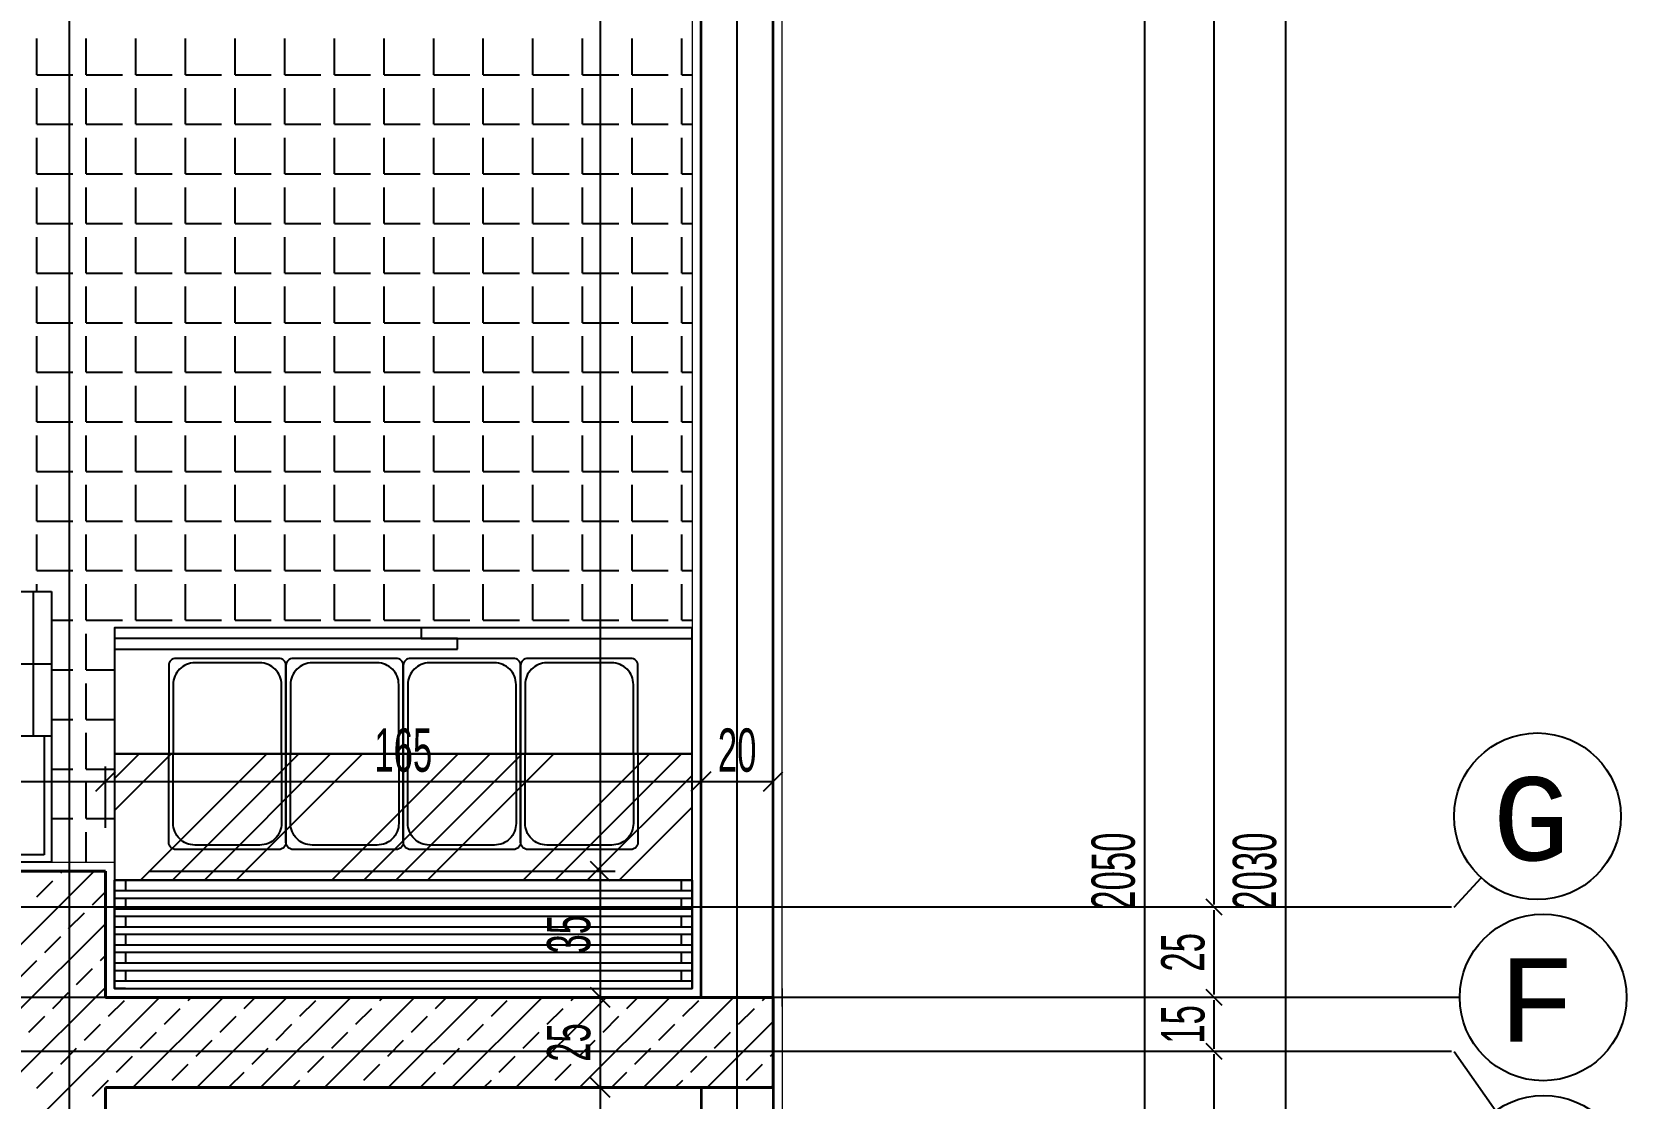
# Model space of a CAD drawing. Header units: inches. Extents: x -7543 to -822, y 102837 to 190349.
# Drawn here: x -835.2475 to -835.1591, y 102836.9701 to 102837.0292 of the extents above; entities that cross this region are included whole.
import ezdxf

# ---------------------------------------------------------------- set-up
doc = ezdxf.new("R2010")
doc.units = ezdxf.units.IN
doc.header["$MEASUREMENT"] = 0
for name, pattern in [('__ZG_T_P__9', [22, 1, -10, 1, -10]), ('DASHDOTX2', [2, 1, -0.5, 0, -0.5]), ('DASHED', [19.05, 12.7, -6.35])]:
    doc.linetypes.add(name, pattern=pattern)
doc.layers.get('0').update_dxf_attribs({"lineweight": 25})
doc.layers.get('Defpoints').update_dxf_attribs({"lineweight": 25})
for name, color, linetype, lineweight in [('AKS', 1, 'Continuous', 25), ('ICOL', 55, 'Continuous', 25), ('İZ DÜŞÜM', 253, 'Continuous', 20), ('KOLON', 2, 'Continuous', 40), ('SIVA', 150, 'Continuous', 15), ('TARAMA', 8, 'Continuous', 25)]:
    doc.layers.add(name, color=color, linetype=linetype, lineweight=lineweight)
doc.layers.add('DUVAR', color=7, linetype='Continuous', lineweight=35, true_color=0xfc4642)
doc.styles.add('ISIM', font='monos.ttf', dxfattribs={"width": 1.1, "height": 200})
doc.styles.add('OLCU', font='tromand.shx', dxfattribs={"width": 0.6, "height": 12})

# ---------------------------------------------------------------- blocks, each defined once
blk = doc.blocks.new('_Oblique')
at = {"color": 0, "linetype": 'ByBlock', "lineweight": -2}
blk.add_line((-0.5, -0.5), (0.5, 0.5), dxfattribs=at)
blk = doc.blocks.new('D')
at = {"layer": 'ICOL'}
for p, q in [((2.83, 2.83), (-2.83, -2.83)), ((0, 3), (0, -25))]:
    blk.add_line(p, q, dxfattribs=at)
blk = doc.blocks.new('E')
at = {"layer": 'ICOL'}
for p, q in [((0, -3), (0, 25)), ((-2.83, -2.83), (2.83, 2.83))]:
    blk.add_line(p, q, dxfattribs=at)
blk = doc.blocks.new('*X33')
at = {"color": 0}
for p, q in [((30.45, 101.16), (59.51, 130.22)), ((30.45, 110), (50.67, 130.22)), ((33.35, 95.22), (68.35, 130.22)), ((42.19, 95.22), (77.19, 130.22)), ((68.7, 95.22), (103.7, 130.22)), ((77.54, 95.22), (112.54, 130.22)), ((86.38, 95.22), (121.38, 130.22)), ((95.22, 95.22), (130.22, 130.22)), ((121.74, 95.22), (156.74, 130.22)), ((130.57, 95.22), (165.57, 130.22)), ((139.41, 95.22), (174.41, 130.22)), ((148.25, 95.22), (183.25, 130.22)), ((174.77, 95.22), (190.45, 110.9)), ((183.61, 95.22), (190.45, 102.06))]:
    blk.add_line(p, q, dxfattribs=at)

msp = doc.modelspace()

# ---------------------------------------------------------------- linework, layer by layer
for p, q in [((-835.260392, 102836.998184), (-835.246392, 102836.998184)), ((-835.247392, 102836.998184), (-835.247392, 102836.990184)), ((-835.246392, 102836.998184), (-835.246392, 102836.983184)), ((-835.260392, 102836.994184), (-835.246392, 102836.994184)), ((-835.260392, 102836.990184), (-835.246392, 102836.990184)), ((-835.246792, 102836.990184), (-835.246792, 102836.983584)), ((-835.246392, 102836.983184), (-835.260392, 102836.983184)), ((-835.246792, 102836.983584), (-835.259992, 102836.983584))]:
    msp.add_line(p, q)
for points in [[(-835.210892, 102836.996184), (-835.242892, 102836.996184), (-835.242892, 102836.982184), (-835.210892, 102836.982184)], [(-835.210892, 102836.989184), (-835.242892, 102836.989184), (-835.242892, 102836.982184), (-835.210892, 102836.982184)], [(-835.210892, 102836.982184), (-835.242892, 102836.982184), (-835.242892, 102836.976184), (-835.210892, 102836.976184)], [(-835.242892, 102836.982184), (-835.242892, 102836.982184), (-835.242892, 102836.976184), (-835.242892, 102836.976184)], [(-835.210892, 102836.981584), (-835.242892, 102836.981584), (-835.242892, 102836.981184), (-835.210892, 102836.981184)], [(-835.210892, 102836.982184), (-835.210892, 102836.982184), (-835.210892, 102836.976184), (-835.210892, 102836.976184)], [(-835.210892, 102836.980584), (-835.242892, 102836.980584), (-835.242892, 102836.980184), (-835.210892, 102836.980184)], [(-835.210892, 102836.979584), (-835.242892, 102836.979584), (-835.242892, 102836.979184), (-835.210892, 102836.979184)], [(-835.210892, 102836.978584), (-835.242892, 102836.978584), (-835.242892, 102836.978184), (-835.210892, 102836.978184)], [(-835.210892, 102836.977584), (-835.242892, 102836.977584), (-835.242892, 102836.977184), (-835.210892, 102836.977184)], [(-835.210892, 102836.976584), (-835.242892, 102836.976584), (-835.242892, 102836.976184), (-835.210892, 102836.976184)]]:
    msp.add_lwpolyline(points, close=True)
at = {"linetype": 'DASHED'}
for points in [[(-835.223892, 102836.995584), (-835.242892, 102836.995584), (-835.242892, 102836.994984), (-835.223892, 102836.994984)], [(-835.210892, 102836.996184), (-835.225892, 102836.996184), (-835.225892, 102836.995584), (-835.210892, 102836.995584)]]:
    msp.add_lwpolyline(points, close=True, dxfattribs=at)
for points in [[(-835.233792, 102836.994484), (-835.239492, 102836.994484, 0.414214), (-835.239892, 102836.994084), (-835.239892, 102836.989184, 0.414214)], [(-835.234842, 102836.994234), (-835.238442, 102836.994234, 0.414214), (-835.239642, 102836.993034), (-835.239642, 102836.989184, 0.414214)], [(-835.233642, 102836.989184), (-835.233642, 102836.993034, 0.414214), (-835.234842, 102836.994234)], [(-835.233392, 102836.989184), (-835.233392, 102836.994084, 0.414214), (-835.233792, 102836.994484)], [(-835.227292, 102836.994484), (-835.232992, 102836.994484, 0.414214), (-835.233392, 102836.994084), (-835.233392, 102836.989184, 0.414214)], [(-835.228342, 102836.994234), (-835.231942, 102836.994234, 0.414214), (-835.233142, 102836.993034), (-835.233142, 102836.989184, 0.414214)], [(-835.227142, 102836.989184), (-835.227142, 102836.993034, 0.414214), (-835.228342, 102836.994234)], [(-835.226892, 102836.989184), (-835.226892, 102836.994084, 0.414214), (-835.227292, 102836.994484)], [(-835.220792, 102836.994484), (-835.226492, 102836.994484, 0.414214), (-835.226892, 102836.994084), (-835.226892, 102836.989184, 0.414214)], [(-835.221842, 102836.994234), (-835.225442, 102836.994234, 0.414214), (-835.226642, 102836.993034), (-835.226642, 102836.989184, 0.414214)], [(-835.220642, 102836.989184), (-835.220642, 102836.993034, 0.414214), (-835.221842, 102836.994234)], [(-835.220392, 102836.989184), (-835.220392, 102836.994084, 0.414214), (-835.220792, 102836.994484)], [(-835.214292, 102836.994484), (-835.219992, 102836.994484, 0.414214), (-835.220392, 102836.994084), (-835.220392, 102836.989184, 0.414214)], [(-835.215342, 102836.994234), (-835.218942, 102836.994234, 0.414214), (-835.220142, 102836.993034), (-835.220142, 102836.989184, 0.414214)], [(-835.214142, 102836.989184), (-835.214142, 102836.993034, 0.414214), (-835.215342, 102836.994234)], [(-835.213892, 102836.989184), (-835.213892, 102836.994084, 0.414214), (-835.214292, 102836.994484)]]:
    msp.add_lwpolyline(points, format="xyb")
for points in [[(-835.242892, 102836.989184), (-835.210892, 102836.989184)], [(-835.242292, 102836.976184), (-835.242892, 102836.976184), (-835.242892, 102836.982184)], [(-835.242892, 102836.982184), (-835.242292, 102836.982184), (-835.242292, 102836.981584)], [(-835.210892, 102836.982184), (-835.211492, 102836.982184), (-835.211492, 102836.981584)], [(-835.211492, 102836.976184), (-835.210892, 102836.976184), (-835.210892, 102836.982184)], [(-835.242292, 102836.981184), (-835.242292, 102836.980584)], [(-835.211492, 102836.981184), (-835.211492, 102836.980584)], [(-835.242292, 102836.980184), (-835.242292, 102836.979584)], [(-835.211492, 102836.980184), (-835.211492, 102836.979584)], [(-835.242292, 102836.979184), (-835.242292, 102836.978584)], [(-835.211492, 102836.979184), (-835.211492, 102836.978584)], [(-835.242292, 102836.978184), (-835.242292, 102836.977584)], [(-835.211492, 102836.978184), (-835.211492, 102836.977584)], [(-835.242292, 102836.977184), (-835.242292, 102836.976584)], [(-835.211492, 102836.977184), (-835.211492, 102836.976584)]]:
    msp.add_lwpolyline(points)
at = {"linetype": 'Continuous', "ltscale": 0.7}
for points in [[(-835.233792, 102836.983884), (-835.239492, 102836.983884, -0.414214), (-835.239892, 102836.984284), (-835.239892, 102836.989184, -0.414214)], [(-835.234842, 102836.984134), (-835.238442, 102836.984134, -0.414214), (-835.239642, 102836.985334), (-835.239642, 102836.989184, -0.414214)], [(-835.233642, 102836.989184), (-835.233642, 102836.985334, -0.414214), (-835.234842, 102836.984134)], [(-835.233392, 102836.989184), (-835.233392, 102836.984284, -0.414214), (-835.233792, 102836.983884)], [(-835.227292, 102836.983884), (-835.232992, 102836.983884, -0.414214), (-835.233392, 102836.984284), (-835.233392, 102836.989184, -0.414214)], [(-835.228342, 102836.984134), (-835.231942, 102836.984134, -0.414214), (-835.233142, 102836.985334), (-835.233142, 102836.989184, -0.414214)], [(-835.227142, 102836.989184), (-835.227142, 102836.985334, -0.414214), (-835.228342, 102836.984134)], [(-835.226892, 102836.989184), (-835.226892, 102836.984284, -0.414214), (-835.227292, 102836.983884)], [(-835.220792, 102836.983884), (-835.226492, 102836.983884, -0.414214), (-835.226892, 102836.984284), (-835.226892, 102836.989184, -0.414214)], [(-835.221842, 102836.984134), (-835.225442, 102836.984134, -0.414214), (-835.226642, 102836.985334), (-835.226642, 102836.989184, -0.414214)], [(-835.220642, 102836.989184), (-835.220642, 102836.985334, -0.414214), (-835.221842, 102836.984134)], [(-835.220392, 102836.989184), (-835.220392, 102836.984284, -0.414214), (-835.220792, 102836.983884)], [(-835.214292, 102836.983884), (-835.219992, 102836.983884, -0.414214), (-835.220392, 102836.984284), (-835.220392, 102836.989184, -0.414214)], [(-835.215342, 102836.984134), (-835.218942, 102836.984134, -0.414214), (-835.220142, 102836.985334), (-835.220142, 102836.989184, -0.414214)], [(-835.214142, 102836.989184), (-835.214142, 102836.985334, -0.414214), (-835.215342, 102836.984134)], [(-835.213892, 102836.989184), (-835.213892, 102836.984284, -0.414214), (-835.214292, 102836.983884)]]:
    msp.add_lwpolyline(points, format="xyb", dxfattribs=at)
at = {"layer": 'AKS', "linetype": 'DASHDOTX2', "ltscale": 10}
for p, q in [((-835.245392, 102836.740537), (-835.245392, 102837.226847)), ((-835.208392, 102836.740537), (-835.208392, 102837.226847)), ((-835.168803, 102836.980684), (-835.496209, 102836.980684)), ((-835.168353, 102836.975684), (-835.593892, 102836.975684)), ((-835.168803, 102836.972684), (-835.593892, 102836.972684))]:
    msp.add_line(p, q, dxfattribs=at)
at = {"layer": 'AKS'}
for p, q in [((-835.168668, 102836.980684), (-835.16717, 102836.98232)), ((-835.168668, 102836.972684), (-835.166358, 102836.969402))]:
    msp.add_line(p, q, dxfattribs=at)
at = {"layer": 'AKS', "color": 0}
for centre in [(-835.164048, 102836.985726), (-835.163733, 102836.975684), (-835.163698, 102836.965625)]:
    msp.add_circle(centre, 0.00462, dxfattribs=at)
at = {"layer": 'Defpoints', "color": 6}
msp.add_line((-835.206392, 102837.127684), (-835.206392, 102836.777684), dxfattribs=at)
at = {"layer": 'Defpoints', "color": 3}
for p, q in [((-835.210392, 102836.975684), (-835.210392, 102837.093684)), ((-835.248392, 102836.982684), (-835.243392, 102836.982684)), ((-835.243392, 102836.982684), (-835.243392, 102836.975684)), ((-835.243392, 102836.975684), (-835.210392, 102836.975684))]:
    msp.add_line(p, q, dxfattribs=at)
at = {"layer": 'DUVAR'}
for p, q in [((-835.210392, 102836.975684), (-835.210392, 102837.093685)), ((-835.206392, 102836.973684), (-835.206392, 102837.093685)), ((-835.210392, 102836.970684), (-835.210392, 102836.934684)), ((-835.206392, 102836.970684), (-835.206392, 102836.934684))]:
    msp.add_line(p, q, dxfattribs=at)
at = {"layer": 'ICOL'}
for p, q in [((-835.18581, 102836.77784), (-835.18581, 102837.187531)), ((-835.17798, 102836.77984), (-835.17798, 102837.185529)), ((-835.181952, 102836.98084), (-835.181952, 102837.125528)), ((-835.215986, 102837.093684), (-835.215986, 102836.982684)), ((-835.292892, 102836.987652), (-835.243392, 102836.987652)), ((-835.243392, 102836.987652), (-835.210392, 102836.987652)), ((-835.210392, 102836.987652), (-835.206392, 102836.987652)), ((-835.215986, 102836.982684), (-835.215986, 102836.975684)), ((-835.181952, 102836.97584), (-835.181952, 102836.980528)), ((-835.215986, 102836.975684), (-835.215986, 102836.970684)), ((-835.181952, 102836.97284), (-835.181952, 102836.975528)), ((-835.181952, 102836.95284), (-835.181952, 102836.972528)), ((-835.215986, 102836.970684), (-835.215986, 102836.934684))]:
    msp.add_line(p, q, dxfattribs=at)
at = {"layer": 'ICOL', "color": 53}
for p, q in [((-835.243392, 102836.985084), (-835.243392, 102836.988492)), ((-835.243392, 102836.985084), (-835.243392, 102836.988492)), ((-835.210392, 102836.987649), (-835.210392, 102836.988492)), ((-835.210392, 102836.987649), (-835.210392, 102836.988492)), ((-835.206392, 102836.987768), (-835.206392, 102836.988492)), ((-835.240992, 102836.982684), (-835.215146, 102836.982684)), ((-835.240992, 102836.982684), (-835.215146, 102836.982684)), ((-835.216513, 102836.975684), (-835.216826, 102836.975684)), ((-835.216513, 102836.975684), (-835.216826, 102836.975684)), ((-835.215434, 102836.970684), (-835.216826, 102836.970684)), ((-835.215434, 102836.970684), (-835.216826, 102836.970684))]:
    msp.add_line(p, q, dxfattribs=at)
at = {"layer": 'İZ DÜŞÜM', "linetype": '__ZG_T_P__9'}
msp.add_line((-835.206392, 102837.127684), (-835.206392, 102836.777684), dxfattribs=at)
at = {"layer": 'KOLON'}
for p, q in [((-835.248392, 102836.982684), (-835.243392, 102836.982684)), ((-835.243392, 102836.982684), (-835.243392, 102836.975684)), ((-835.243392, 102836.975684), (-835.206392, 102836.975684)), ((-835.206392, 102836.975684), (-835.206392, 102836.970684)), ((-835.206392, 102836.970684), (-835.243392, 102836.970684)), ((-835.243392, 102836.970684), (-835.243392, 102836.965684))]:
    msp.add_line(p, q, dxfattribs=at)
at = {"layer": 'SIVA'}
for p, q in [((-835.205892, 102836.975184), (-835.205892, 102837.094184)), ((-835.210892, 102837.093184), (-835.210892, 102836.976184)), ((-835.248892, 102836.983184), (-835.242892, 102836.983184)), ((-835.242892, 102836.983184), (-835.242892, 102836.976184)), ((-835.242892, 102836.976184), (-835.210892, 102836.976184)), ((-835.205892, 102836.976184), (-835.205892, 102836.777084))]:
    msp.add_line(p, q, dxfattribs=at)
at = {"layer": 'TARAMA'}
for p, q in [((-835.247207, 102837.026847), (-835.247207, 102837.028847)), ((-835.244457, 102837.026847), (-835.244457, 102837.028847)), ((-835.241707, 102837.026847), (-835.241707, 102837.028847)), ((-835.238957, 102837.026847), (-835.238957, 102837.028847)), ((-835.236207, 102837.026847), (-835.236207, 102837.028847)), ((-835.233457, 102837.026847), (-835.233457, 102837.028847)), ((-835.230707, 102837.026847), (-835.230707, 102837.028847)), ((-835.227957, 102837.026847), (-835.227957, 102837.028847)), ((-835.225207, 102837.026847), (-835.225207, 102837.028847)), ((-835.222457, 102837.026847), (-835.222457, 102837.028847)), ((-835.219707, 102837.026847), (-835.219707, 102837.028847)), ((-835.216957, 102837.026847), (-835.216957, 102837.028847)), ((-835.214207, 102837.026847), (-835.214207, 102837.028847)), ((-835.211457, 102837.026847), (-835.211457, 102837.028847)), ((-835.247207, 102837.026847), (-835.245392, 102837.026847)), ((-835.245392, 102837.026847), (-835.245207, 102837.026847)), ((-835.244457, 102837.026847), (-835.242457, 102837.026847)), ((-835.241707, 102837.026847), (-835.239707, 102837.026847)), ((-835.238957, 102837.026847), (-835.236957, 102837.026847)), ((-835.236207, 102837.026847), (-835.234207, 102837.026847)), ((-835.233457, 102837.026847), (-835.231457, 102837.026847)), ((-835.230707, 102837.026847), (-835.228707, 102837.026847)), ((-835.227957, 102837.026847), (-835.225957, 102837.026847)), ((-835.225207, 102837.026847), (-835.223207, 102837.026847)), ((-835.222457, 102837.026847), (-835.220457, 102837.026847)), ((-835.219707, 102837.026847), (-835.217707, 102837.026847)), ((-835.216957, 102837.026847), (-835.214957, 102837.026847)), ((-835.214207, 102837.026847), (-835.212207, 102837.026847)), ((-835.211457, 102837.026847), (-835.210892, 102837.026847)), ((-835.247207, 102837.024097), (-835.247207, 102837.026097)), ((-835.244457, 102837.024097), (-835.244457, 102837.026097)), ((-835.241707, 102837.024097), (-835.241707, 102837.026097)), ((-835.238957, 102837.024097), (-835.238957, 102837.026097)), ((-835.236207, 102837.024097), (-835.236207, 102837.026097)), ((-835.233457, 102837.024097), (-835.233457, 102837.026097)), ((-835.230707, 102837.024097), (-835.230707, 102837.026097)), ((-835.227957, 102837.024097), (-835.227957, 102837.026097)), ((-835.225207, 102837.024097), (-835.225207, 102837.026097)), ((-835.222457, 102837.024097), (-835.222457, 102837.026097)), ((-835.219707, 102837.024097), (-835.219707, 102837.026097)), ((-835.216957, 102837.024097), (-835.216957, 102837.026097)), ((-835.214207, 102837.024097), (-835.214207, 102837.026097)), ((-835.211457, 102837.024097), (-835.211457, 102837.026097)), ((-835.247207, 102837.024097), (-835.245392, 102837.024097)), ((-835.245392, 102837.024097), (-835.245207, 102837.024097)), ((-835.244457, 102837.024097), (-835.242457, 102837.024097)), ((-835.241707, 102837.024097), (-835.239707, 102837.024097)), ((-835.238957, 102837.024097), (-835.236957, 102837.024097)), ((-835.236207, 102837.024097), (-835.234207, 102837.024097)), ((-835.233457, 102837.024097), (-835.231457, 102837.024097)), ((-835.230707, 102837.024097), (-835.228707, 102837.024097)), ((-835.227957, 102837.024097), (-835.225957, 102837.024097)), ((-835.225207, 102837.024097), (-835.223207, 102837.024097)), ((-835.222457, 102837.024097), (-835.220457, 102837.024097)), ((-835.219707, 102837.024097), (-835.217707, 102837.024097)), ((-835.216957, 102837.024097), (-835.214957, 102837.024097)), ((-835.214207, 102837.024097), (-835.212207, 102837.024097)), ((-835.211457, 102837.024097), (-835.210892, 102837.024097)), ((-835.247207, 102837.021347), (-835.247207, 102837.023347)), ((-835.244457, 102837.021347), (-835.244457, 102837.023347)), ((-835.241707, 102837.021347), (-835.241707, 102837.023347)), ((-835.238957, 102837.021347), (-835.238957, 102837.023347)), ((-835.236207, 102837.021347), (-835.236207, 102837.023347)), ((-835.233457, 102837.021347), (-835.233457, 102837.023347)), ((-835.230707, 102837.021347), (-835.230707, 102837.023347)), ((-835.227957, 102837.021347), (-835.227957, 102837.023347)), ((-835.225207, 102837.021347), (-835.225207, 102837.023347)), ((-835.222457, 102837.021347), (-835.222457, 102837.023347)), ((-835.219707, 102837.021347), (-835.219707, 102837.023347)), ((-835.216957, 102837.021347), (-835.216957, 102837.023347)), ((-835.214207, 102837.021347), (-835.214207, 102837.023347)), ((-835.211457, 102837.021347), (-835.211457, 102837.023347)), ((-835.247207, 102837.021347), (-835.245392, 102837.021347)), ((-835.245392, 102837.021347), (-835.245207, 102837.021347)), ((-835.244457, 102837.021347), (-835.242457, 102837.021347)), ((-835.241707, 102837.021347), (-835.239707, 102837.021347)), ((-835.238957, 102837.021347), (-835.236957, 102837.021347)), ((-835.236207, 102837.021347), (-835.234207, 102837.021347)), ((-835.233457, 102837.021347), (-835.231457, 102837.021347)), ((-835.230707, 102837.021347), (-835.228707, 102837.021347)), ((-835.227957, 102837.021347), (-835.225957, 102837.021347)), ((-835.225207, 102837.021347), (-835.223207, 102837.021347)), ((-835.222457, 102837.021347), (-835.220457, 102837.021347)), ((-835.219707, 102837.021347), (-835.217707, 102837.021347)), ((-835.216957, 102837.021347), (-835.214957, 102837.021347)), ((-835.214207, 102837.021347), (-835.212207, 102837.021347)), ((-835.211457, 102837.021347), (-835.210892, 102837.021347)), ((-835.247207, 102837.018597), (-835.247207, 102837.020597)), ((-835.244457, 102837.018597), (-835.244457, 102837.020597)), ((-835.241707, 102837.018597), (-835.241707, 102837.020597)), ((-835.238957, 102837.018597), (-835.238957, 102837.020597)), ((-835.236207, 102837.018597), (-835.236207, 102837.020597)), ((-835.233457, 102837.018597), (-835.233457, 102837.020597)), ((-835.230707, 102837.018597), (-835.230707, 102837.020597)), ((-835.227957, 102837.018597), (-835.227957, 102837.020597)), ((-835.225207, 102837.018597), (-835.225207, 102837.020597)), ((-835.222457, 102837.018597), (-835.222457, 102837.020597)), ((-835.219707, 102837.018597), (-835.219707, 102837.020597)), ((-835.216957, 102837.018597), (-835.216957, 102837.020597)), ((-835.214207, 102837.018597), (-835.214207, 102837.020597)), ((-835.211457, 102837.018597), (-835.211457, 102837.020597)), ((-835.247207, 102837.018597), (-835.245392, 102837.018597)), ((-835.245392, 102837.018597), (-835.245207, 102837.018597)), ((-835.244457, 102837.018597), (-835.242457, 102837.018597)), ((-835.241707, 102837.018597), (-835.239707, 102837.018597)), ((-835.238957, 102837.018597), (-835.236957, 102837.018597)), ((-835.236207, 102837.018597), (-835.234207, 102837.018597)), ((-835.233457, 102837.018597), (-835.231457, 102837.018597)), ((-835.230707, 102837.018597), (-835.228707, 102837.018597)), ((-835.227957, 102837.018597), (-835.225957, 102837.018597)), ((-835.225207, 102837.018597), (-835.223207, 102837.018597)), ((-835.222457, 102837.018597), (-835.220457, 102837.018597)), ((-835.219707, 102837.018597), (-835.217707, 102837.018597)), ((-835.216957, 102837.018597), (-835.214957, 102837.018597)), ((-835.214207, 102837.018597), (-835.212207, 102837.018597)), ((-835.211457, 102837.018597), (-835.210892, 102837.018597)), ((-835.247207, 102837.015847), (-835.247207, 102837.017847)), ((-835.244457, 102837.015847), (-835.244457, 102837.017847)), ((-835.241707, 102837.015847), (-835.241707, 102837.017847)), ((-835.238957, 102837.015847), (-835.238957, 102837.017847)), ((-835.236207, 102837.015847), (-835.236207, 102837.017847)), ((-835.233457, 102837.015847), (-835.233457, 102837.017847)), ((-835.230707, 102837.015847), (-835.230707, 102837.017847)), ((-835.227957, 102837.015847), (-835.227957, 102837.017847)), ((-835.225207, 102837.015847), (-835.225207, 102837.017847)), ((-835.222457, 102837.015847), (-835.222457, 102837.017847)), ((-835.219707, 102837.015847), (-835.219707, 102837.017847)), ((-835.216957, 102837.015847), (-835.216957, 102837.017847)), ((-835.214207, 102837.015847), (-835.214207, 102837.017847)), ((-835.211457, 102837.015847), (-835.211457, 102837.017847)), ((-835.247207, 102837.015847), (-835.245392, 102837.015847)), ((-835.245392, 102837.015847), (-835.245207, 102837.015847)), ((-835.244457, 102837.015847), (-835.242457, 102837.015847)), ((-835.241707, 102837.015847), (-835.239707, 102837.015847)), ((-835.238957, 102837.015847), (-835.236957, 102837.015847)), ((-835.236207, 102837.015847), (-835.234207, 102837.015847)), ((-835.233457, 102837.015847), (-835.231457, 102837.015847)), ((-835.230707, 102837.015847), (-835.228707, 102837.015847)), ((-835.227957, 102837.015847), (-835.225957, 102837.015847)), ((-835.225207, 102837.015847), (-835.223207, 102837.015847)), ((-835.222457, 102837.015847), (-835.220457, 102837.015847)), ((-835.219707, 102837.015847), (-835.217707, 102837.015847)), ((-835.216957, 102837.015847), (-835.214957, 102837.015847)), ((-835.214207, 102837.015847), (-835.212207, 102837.015847)), ((-835.211457, 102837.015847), (-835.210892, 102837.015847)), ((-835.247207, 102837.013097), (-835.247207, 102837.015097)), ((-835.244457, 102837.013097), (-835.244457, 102837.015097)), ((-835.241707, 102837.013097), (-835.241707, 102837.015097)), ((-835.238957, 102837.013097), (-835.238957, 102837.015097)), ((-835.236207, 102837.013097), (-835.236207, 102837.015097)), ((-835.233457, 102837.013097), (-835.233457, 102837.015097)), ((-835.230707, 102837.013097), (-835.230707, 102837.015097)), ((-835.227957, 102837.013097), (-835.227957, 102837.015097)), ((-835.225207, 102837.013097), (-835.225207, 102837.015097)), ((-835.222457, 102837.013097), (-835.222457, 102837.015097)), ((-835.219707, 102837.013097), (-835.219707, 102837.015097)), ((-835.216957, 102837.013097), (-835.216957, 102837.015097)), ((-835.214207, 102837.013097), (-835.214207, 102837.015097)), ((-835.211457, 102837.013097), (-835.211457, 102837.015097)), ((-835.247207, 102837.013097), (-835.245392, 102837.013097)), ((-835.247207, 102837.010347), (-835.247207, 102837.012347)), ((-835.245392, 102837.013097), (-835.245207, 102837.013097)), ((-835.244457, 102837.013097), (-835.242457, 102837.013097)), ((-835.244457, 102837.010347), (-835.244457, 102837.012347)), ((-835.241707, 102837.013097), (-835.239707, 102837.013097)), ((-835.241707, 102837.010347), (-835.241707, 102837.012347)), ((-835.238957, 102837.013097), (-835.236957, 102837.013097)), ((-835.238957, 102837.010347), (-835.238957, 102837.012347)), ((-835.236207, 102837.013097), (-835.234207, 102837.013097)), ((-835.236207, 102837.010347), (-835.236207, 102837.012347)), ((-835.233457, 102837.013097), (-835.231457, 102837.013097)), ((-835.233457, 102837.010347), (-835.233457, 102837.012347)), ((-835.230707, 102837.013097), (-835.228707, 102837.013097)), ((-835.230707, 102837.010347), (-835.230707, 102837.012347)), ((-835.227957, 102837.013097), (-835.225957, 102837.013097)), ((-835.227957, 102837.010347), (-835.227957, 102837.012347)), ((-835.225207, 102837.013097), (-835.223207, 102837.013097)), ((-835.225207, 102837.010347), (-835.225207, 102837.012347)), ((-835.222457, 102837.013097), (-835.220457, 102837.013097)), ((-835.222457, 102837.010347), (-835.222457, 102837.012347)), ((-835.219707, 102837.013097), (-835.217707, 102837.013097)), ((-835.219707, 102837.010347), (-835.219707, 102837.012347)), ((-835.216957, 102837.013097), (-835.214957, 102837.013097)), ((-835.216957, 102837.010347), (-835.216957, 102837.012347)), ((-835.214207, 102837.013097), (-835.212207, 102837.013097)), ((-835.214207, 102837.010347), (-835.214207, 102837.012347)), ((-835.211457, 102837.013097), (-835.210892, 102837.013097)), ((-835.211457, 102837.010347), (-835.211457, 102837.012347)), ((-835.247207, 102837.010347), (-835.245392, 102837.010347)), ((-835.245392, 102837.010347), (-835.245207, 102837.010347)), ((-835.244457, 102837.010347), (-835.242457, 102837.010347)), ((-835.241707, 102837.010347), (-835.239707, 102837.010347)), ((-835.238957, 102837.010347), (-835.236957, 102837.010347)), ((-835.236207, 102837.010347), (-835.234207, 102837.010347)), ((-835.233457, 102837.010347), (-835.231457, 102837.010347)), ((-835.230707, 102837.010347), (-835.228707, 102837.010347)), ((-835.227957, 102837.010347), (-835.225957, 102837.010347)), ((-835.225207, 102837.010347), (-835.223207, 102837.010347)), ((-835.222457, 102837.010347), (-835.220457, 102837.010347)), ((-835.219707, 102837.010347), (-835.217707, 102837.010347)), ((-835.216957, 102837.010347), (-835.214957, 102837.010347)), ((-835.214207, 102837.010347), (-835.212207, 102837.010347)), ((-835.211457, 102837.010347), (-835.210892, 102837.010347)), ((-835.247207, 102837.007597), (-835.247207, 102837.009597)), ((-835.244457, 102837.007597), (-835.244457, 102837.009597)), ((-835.241707, 102837.007597), (-835.241707, 102837.009597)), ((-835.238957, 102837.007597), (-835.238957, 102837.009597)), ((-835.236207, 102837.007597), (-835.236207, 102837.009597)), ((-835.233457, 102837.007597), (-835.233457, 102837.009597)), ((-835.230707, 102837.007597), (-835.230707, 102837.009597)), ((-835.227957, 102837.007597), (-835.227957, 102837.009597)), ((-835.225207, 102837.007597), (-835.225207, 102837.009597)), ((-835.222457, 102837.007597), (-835.222457, 102837.009597)), ((-835.219707, 102837.007597), (-835.219707, 102837.009597)), ((-835.216957, 102837.007597), (-835.216957, 102837.009597)), ((-835.214207, 102837.007597), (-835.214207, 102837.009597)), ((-835.211457, 102837.007597), (-835.211457, 102837.009597)), ((-835.247207, 102837.007597), (-835.245392, 102837.007597)), ((-835.245392, 102837.007597), (-835.245207, 102837.007597)), ((-835.244457, 102837.007597), (-835.242457, 102837.007597)), ((-835.241707, 102837.007597), (-835.239707, 102837.007597)), ((-835.238957, 102837.007597), (-835.236957, 102837.007597)), ((-835.236207, 102837.007597), (-835.234207, 102837.007597)), ((-835.233457, 102837.007597), (-835.231457, 102837.007597)), ((-835.230707, 102837.007597), (-835.228707, 102837.007597)), ((-835.227957, 102837.007597), (-835.225957, 102837.007597)), ((-835.225207, 102837.007597), (-835.223207, 102837.007597)), ((-835.222457, 102837.007597), (-835.220457, 102837.007597)), ((-835.219707, 102837.007597), (-835.217707, 102837.007597)), ((-835.216957, 102837.007597), (-835.214957, 102837.007597)), ((-835.214207, 102837.007597), (-835.212207, 102837.007597)), ((-835.211457, 102837.007597), (-835.210892, 102837.007597)), ((-835.247207, 102837.004847), (-835.247207, 102837.006847)), ((-835.244457, 102837.004847), (-835.244457, 102837.006847)), ((-835.241707, 102837.004847), (-835.241707, 102837.006847)), ((-835.238957, 102837.004847), (-835.238957, 102837.006847)), ((-835.236207, 102837.004847), (-835.236207, 102837.006847)), ((-835.233457, 102837.004847), (-835.233457, 102837.006847)), ((-835.230707, 102837.004847), (-835.230707, 102837.006847)), ((-835.227957, 102837.004847), (-835.227957, 102837.006847)), ((-835.225207, 102837.004847), (-835.225207, 102837.006847)), ((-835.222457, 102837.004847), (-835.222457, 102837.006847)), ((-835.219707, 102837.004847), (-835.219707, 102837.006847)), ((-835.216957, 102837.004847), (-835.216957, 102837.006847)), ((-835.214207, 102837.004847), (-835.214207, 102837.006847)), ((-835.211457, 102837.004847), (-835.211457, 102837.006847)), ((-835.247207, 102837.004847), (-835.245392, 102837.004847)), ((-835.245392, 102837.004847), (-835.245207, 102837.004847)), ((-835.244457, 102837.004847), (-835.242457, 102837.004847)), ((-835.241707, 102837.004847), (-835.239707, 102837.004847)), ((-835.238957, 102837.004847), (-835.236957, 102837.004847)), ((-835.236207, 102837.004847), (-835.234207, 102837.004847)), ((-835.233457, 102837.004847), (-835.231457, 102837.004847)), ((-835.230707, 102837.004847), (-835.228707, 102837.004847)), ((-835.227957, 102837.004847), (-835.225957, 102837.004847)), ((-835.225207, 102837.004847), (-835.223207, 102837.004847)), ((-835.222457, 102837.004847), (-835.220457, 102837.004847)), ((-835.219707, 102837.004847), (-835.217707, 102837.004847)), ((-835.216957, 102837.004847), (-835.214957, 102837.004847)), ((-835.214207, 102837.004847), (-835.212207, 102837.004847)), ((-835.211457, 102837.004847), (-835.210892, 102837.004847)), ((-835.247207, 102837.002097), (-835.247207, 102837.004097)), ((-835.244457, 102837.002097), (-835.244457, 102837.004097)), ((-835.241707, 102837.002097), (-835.241707, 102837.004097)), ((-835.238957, 102837.002097), (-835.238957, 102837.004097)), ((-835.236207, 102837.002097), (-835.236207, 102837.004097)), ((-835.233457, 102837.002097), (-835.233457, 102837.004097)), ((-835.230707, 102837.002097), (-835.230707, 102837.004097)), ((-835.227957, 102837.002097), (-835.227957, 102837.004097)), ((-835.225207, 102837.002097), (-835.225207, 102837.004097)), ((-835.222457, 102837.002097), (-835.222457, 102837.004097)), ((-835.219707, 102837.002097), (-835.219707, 102837.004097)), ((-835.216957, 102837.002097), (-835.216957, 102837.004097)), ((-835.214207, 102837.002097), (-835.214207, 102837.004097)), ((-835.211457, 102837.002097), (-835.211457, 102837.004097)), ((-835.247207, 102837.002097), (-835.245392, 102837.002097)), ((-835.245392, 102837.002097), (-835.245207, 102837.002097)), ((-835.244457, 102837.002097), (-835.242457, 102837.002097)), ((-835.241707, 102837.002097), (-835.239707, 102837.002097)), ((-835.238957, 102837.002097), (-835.236957, 102837.002097)), ((-835.236207, 102837.002097), (-835.234207, 102837.002097)), ((-835.233457, 102837.002097), (-835.231457, 102837.002097)), ((-835.230707, 102837.002097), (-835.228707, 102837.002097)), ((-835.227957, 102837.002097), (-835.225957, 102837.002097)), ((-835.225207, 102837.002097), (-835.223207, 102837.002097)), ((-835.222457, 102837.002097), (-835.220457, 102837.002097)), ((-835.219707, 102837.002097), (-835.217707, 102837.002097)), ((-835.216957, 102837.002097), (-835.214957, 102837.002097)), ((-835.214207, 102837.002097), (-835.212207, 102837.002097)), ((-835.211457, 102837.002097), (-835.210892, 102837.002097)), ((-835.247207, 102836.999347), (-835.247207, 102837.001347)), ((-835.244457, 102836.999347), (-835.244457, 102837.001347)), ((-835.241707, 102836.999347), (-835.241707, 102837.001347)), ((-835.238957, 102836.999347), (-835.238957, 102837.001347)), ((-835.236207, 102836.999347), (-835.236207, 102837.001347)), ((-835.233457, 102836.999347), (-835.233457, 102837.001347)), ((-835.230707, 102836.999347), (-835.230707, 102837.001347)), ((-835.227957, 102836.999347), (-835.227957, 102837.001347)), ((-835.225207, 102836.999347), (-835.225207, 102837.001347)), ((-835.222457, 102836.999347), (-835.222457, 102837.001347)), ((-835.219707, 102836.999347), (-835.219707, 102837.001347)), ((-835.216957, 102836.999347), (-835.216957, 102837.001347)), ((-835.214207, 102836.999347), (-835.214207, 102837.001347)), ((-835.211457, 102836.999347), (-835.211457, 102837.001347)), ((-835.247207, 102836.999347), (-835.245392, 102836.999347)), ((-835.245392, 102836.999347), (-835.245207, 102836.999347)), ((-835.244457, 102836.999347), (-835.242457, 102836.999347)), ((-835.241707, 102836.999347), (-835.239707, 102836.999347)), ((-835.238957, 102836.999347), (-835.236957, 102836.999347)), ((-835.236207, 102836.999347), (-835.234207, 102836.999347)), ((-835.233457, 102836.999347), (-835.231457, 102836.999347)), ((-835.230707, 102836.999347), (-835.228707, 102836.999347)), ((-835.227957, 102836.999347), (-835.225957, 102836.999347)), ((-835.225207, 102836.999347), (-835.223207, 102836.999347)), ((-835.222457, 102836.999347), (-835.220457, 102836.999347)), ((-835.219707, 102836.999347), (-835.217707, 102836.999347)), ((-835.216957, 102836.999347), (-835.214957, 102836.999347)), ((-835.214207, 102836.999347), (-835.212207, 102836.999347)), ((-835.211457, 102836.999347), (-835.210892, 102836.999347)), ((-835.247207, 102836.998184), (-835.247207, 102836.998597)), ((-835.244457, 102836.996597), (-835.244457, 102836.998597)), ((-835.241707, 102836.996597), (-835.241707, 102836.998597)), ((-835.238957, 102836.996597), (-835.238957, 102836.998597)), ((-835.236207, 102836.996597), (-835.236207, 102836.998597)), ((-835.233457, 102836.996597), (-835.233457, 102836.998597)), ((-835.230707, 102836.996597), (-835.230707, 102836.998597)), ((-835.227957, 102836.996597), (-835.227957, 102836.998597)), ((-835.225207, 102836.996597), (-835.225207, 102836.998597)), ((-835.222457, 102836.996597), (-835.222457, 102836.998597)), ((-835.219707, 102836.996597), (-835.219707, 102836.998597)), ((-835.216957, 102836.996597), (-835.216957, 102836.998597)), ((-835.214207, 102836.996597), (-835.214207, 102836.998597)), ((-835.211457, 102836.996597), (-835.211457, 102836.998597)), ((-835.246392, 102836.996597), (-835.245392, 102836.996597)), ((-835.245392, 102836.996597), (-835.245207, 102836.996597)), ((-835.244457, 102836.996597), (-835.242457, 102836.996597)), ((-835.241707, 102836.996597), (-835.239707, 102836.996597)), ((-835.238957, 102836.996597), (-835.236957, 102836.996597)), ((-835.236207, 102836.996597), (-835.234207, 102836.996597)), ((-835.233457, 102836.996597), (-835.231457, 102836.996597)), ((-835.230707, 102836.996597), (-835.228707, 102836.996597)), ((-835.227957, 102836.996597), (-835.225957, 102836.996597)), ((-835.225207, 102836.996597), (-835.223207, 102836.996597)), ((-835.222457, 102836.996597), (-835.220457, 102836.996597)), ((-835.219707, 102836.996597), (-835.217707, 102836.996597)), ((-835.216957, 102836.996597), (-835.214957, 102836.996597)), ((-835.214207, 102836.996597), (-835.212207, 102836.996597)), ((-835.211457, 102836.996597), (-835.210892, 102836.996597)), ((-835.244457, 102836.993847), (-835.244457, 102836.995847)), ((-835.246392, 102836.993847), (-835.245392, 102836.993847)), ((-835.245392, 102836.993847), (-835.245207, 102836.993847)), ((-835.244457, 102836.993847), (-835.242892, 102836.993847)), ((-835.244457, 102836.991097), (-835.244457, 102836.993097)), ((-835.246392, 102836.991097), (-835.245392, 102836.991097)), ((-835.245392, 102836.991097), (-835.245207, 102836.991097)), ((-835.244457, 102836.991097), (-835.242892, 102836.991097)), ((-835.244457, 102836.988347), (-835.244457, 102836.990347)), ((-835.246392, 102836.988347), (-835.245392, 102836.988347)), ((-835.245392, 102836.988347), (-835.245207, 102836.988347)), ((-835.244457, 102836.988347), (-835.242892, 102836.988347)), ((-835.244457, 102836.985597), (-835.244457, 102836.987597)), ((-835.246392, 102836.985597), (-835.245392, 102836.985597)), ((-835.245392, 102836.985597), (-835.245207, 102836.985597)), ((-835.244457, 102836.985597), (-835.242892, 102836.985597)), ((-835.244457, 102836.983184), (-835.244457, 102836.984847)), ((-835.248392, 102836.978306), (-835.244014, 102836.982684)), ((-835.245877, 102836.982589), (-835.245782, 102836.982684)), ((-835.247203, 102836.981263), (-835.246319, 102836.982147)), ((-835.244109, 102836.980821), (-835.243392, 102836.981539)), ((-835.248392, 102836.974771), (-835.243392, 102836.979771)), ((-835.245435, 102836.979496), (-835.244551, 102836.98038)), ((-835.246761, 102836.97817), (-835.245877, 102836.979054)), ((-835.243667, 102836.977728), (-835.243392, 102836.978003)), ((-835.248087, 102836.976844), (-835.247203, 102836.977728)), ((-835.244993, 102836.976402), (-835.244109, 102836.977286)), ((-835.248392, 102836.971235), (-835.243392, 102836.976235)), ((-835.248392, 102836.9677), (-835.240408, 102836.975684)), ((-835.246319, 102836.975076), (-835.245435, 102836.97596)), ((-835.243225, 102836.974634), (-835.242341, 102836.975518)), ((-835.241872, 102836.970684), (-835.236872, 102836.975684)), ((-835.238806, 102836.975518), (-835.23864, 102836.975684)), ((-835.238337, 102836.970684), (-835.233337, 102836.975684)), ((-835.235712, 102836.975076), (-835.235104, 102836.975684)), ((-835.234801, 102836.970684), (-835.229801, 102836.975684)), ((-835.232619, 102836.974634), (-835.231735, 102836.975518)), ((-835.231266, 102836.970684), (-835.226266, 102836.975684)), ((-835.228199, 102836.975518), (-835.228033, 102836.975684)), ((-835.22773, 102836.970684), (-835.22273, 102836.975684)), ((-835.225106, 102836.975076), (-835.224498, 102836.975684)), ((-835.224195, 102836.970684), (-835.219195, 102836.975684)), ((-835.222012, 102836.974634), (-835.221128, 102836.975518)), ((-835.220659, 102836.970684), (-835.215659, 102836.975684)), ((-835.217593, 102836.975518), (-835.217427, 102836.975684)), ((-835.217123, 102836.970684), (-835.212123, 102836.975684)), ((-835.214499, 102836.975076), (-835.213891, 102836.975684)), ((-835.213588, 102836.970684), (-835.208588, 102836.975684)), ((-835.211405, 102836.974634), (-835.210522, 102836.975518)), ((-835.206986, 102836.975518), (-835.20682, 102836.975684)), ((-835.247645, 102836.97375), (-835.246761, 102836.974634)), ((-835.240132, 102836.974192), (-835.239248, 102836.975076)), ((-835.237038, 102836.97375), (-835.236154, 102836.974634)), ((-835.229525, 102836.974192), (-835.228641, 102836.975076)), ((-835.226431, 102836.97375), (-835.225548, 102836.974634)), ((-835.218918, 102836.974192), (-835.218035, 102836.975076)), ((-835.215825, 102836.97375), (-835.214941, 102836.974634)), ((-835.210052, 102836.970684), (-835.206392, 102836.974344)), ((-835.208312, 102836.974192), (-835.207428, 102836.975076)), ((-835.244551, 102836.973308), (-835.243667, 102836.974192)), ((-835.241457, 102836.972866), (-835.240574, 102836.97375)), ((-835.233944, 102836.973308), (-835.233061, 102836.974192)), ((-835.230851, 102836.972866), (-835.229967, 102836.97375)), ((-835.223338, 102836.973308), (-835.222454, 102836.974192)), ((-835.220244, 102836.972866), (-835.21936, 102836.97375)), ((-835.212731, 102836.973308), (-835.211847, 102836.974192)), ((-835.209638, 102836.972866), (-835.208754, 102836.97375)), ((-835.245877, 102836.971983), (-835.244993, 102836.972866)), ((-835.238364, 102836.972425), (-835.23748, 102836.973308)), ((-835.23527, 102836.971983), (-835.234386, 102836.972866)), ((-835.227757, 102836.972425), (-835.226873, 102836.973308)), ((-835.224664, 102836.971983), (-835.22378, 102836.972866)), ((-835.217151, 102836.972425), (-835.216267, 102836.973308)), ((-835.214057, 102836.971983), (-835.213173, 102836.972866)), ((-835.206544, 102836.972425), (-835.206392, 102836.972577)), ((-835.242783, 102836.971541), (-835.241899, 102836.972425)), ((-835.23969, 102836.971099), (-835.238806, 102836.971983)), ((-835.232177, 102836.971541), (-835.231293, 102836.972425)), ((-835.229083, 102836.971099), (-835.228199, 102836.971983)), ((-835.22157, 102836.971541), (-835.220686, 102836.972425)), ((-835.218477, 102836.971099), (-835.217593, 102836.971983)), ((-835.210964, 102836.971541), (-835.21008, 102836.972425)), ((-835.20787, 102836.971099), (-835.206986, 102836.971983)), ((-835.247203, 102836.970657), (-835.246319, 102836.971541)), ((-835.244109, 102836.970215), (-835.243225, 102836.971099)), ((-835.236569, 102836.970684), (-835.235712, 102836.971541)), ((-835.233033, 102836.970684), (-835.232619, 102836.971099)), ((-835.225962, 102836.970684), (-835.225106, 102836.971541)), ((-835.222427, 102836.970684), (-835.222012, 102836.971099)), ((-835.215356, 102836.970684), (-835.214499, 102836.971541)), ((-835.21182, 102836.970684), (-835.211405, 102836.971099)), ((-835.206517, 102836.970684), (-835.206392, 102836.970809))]:
    msp.add_line(p, q, dxfattribs=at)

# ---------------------------------------------------------------- block references
at = {"xscale": 0.0001999999999497959, "yscale": 0.0001999999999497959, "zscale": 0.0001999999999497959, "rotation": 180}
msp.add_blockref('*X33', (-835.204802, 102837.008228), dxfattribs=at)
at = {"layer": 'ICOL'}
for name, p, xscale, yscale, zscale, rotation in [('_Oblique', (-835.243392, 102836.987652), 0.001080000000001746, 0.001080000000001746, 0.001080000000001746, 180), ('_Oblique', (-835.210392, 102836.987652), 0.001080000000001746, 0.001080000000001746, 0.001080000000001746, 180), ('_Oblique', (-835.215986, 102836.982684), 0.001080000001820736, 0.001080000001820736, 0.001080000001820736, 90), ('_Oblique', (-835.215986, 102836.982684), 0.001080000001820736, 0.001080000001820736, 0.001080000001820736, 270), ('D', (-835.181952, 102836.980684), 0.000155999994603917, 0.000155999994603917, 0.000155999994603917, 270), ('E', (-835.181952, 102836.980684), 0.000155999994603917, 0.000155999994603917, 0.000155999994603917, 90), ('_Oblique', (-835.215986, 102836.975684), 0.001080000001820736, 0.001080000001820736, 0.001080000001820736, 90), ('_Oblique', (-835.215986, 102836.975684), 0.001080000001820736, 0.001080000001820736, 0.001080000001820736, 270), ('D', (-835.181952, 102836.975684), 0.000155999994603917, 0.000155999994603917, 0.000155999994603917, 270), ('E', (-835.181952, 102836.975684), 0.000155999994603917, 0.000155999994603917, 0.000155999994603917, 90), ('D', (-835.181952, 102836.972684), 0.000155999994603917, 0.000155999994603917, 0.000155999994603917, 270), ('E', (-835.181952, 102836.972684), 0.000155999994603917, 0.000155999994603917, 0.000155999994603917, 90), ('_Oblique', (-835.215986, 102836.970684), 0.001080000001820736, 0.001080000001820736, 0.001080000001820736, 90), ('_Oblique', (-835.215986, 102836.970684), 0.001080000001820736, 0.001080000001820736, 0.001080000001820736, 270)]:
    msp.add_blockref(name, p, dxfattribs=dict(at, xscale=xscale, yscale=yscale, zscale=zscale, rotation=rotation))
at = {"layer": 'ICOL', "xscale": 0.001080000000001746, "yscale": 0.001080000000001746, "zscale": 0.001080000000001746}
for p in [(-835.243392, 102836.987652), (-835.210392, 102836.987652), (-835.206392, 102836.987652)]:
    msp.add_blockref('_Oblique', p, dxfattribs=at)

# ---------------------------------------------------------------- texts
at = {"layer": 'AKS', "style": 'ISIM', "width": 1.1}
for s, p in [('G', (-835.166549, 102836.983275)), ('F', (-835.166233, 102836.973232))]:
    msp.add_text(s, height=0.00462, dxfattribs=at).set_placement(p)
at = {"layer": 'ICOL', "char_height": 0.0024, "attachment_point": 5, "style": 'OLCU'}
for s, insert in [('\\A1;165', (-835.226892, 102836.98938)), ('\\A1;20', (-835.208392, 102836.98938))]:
    msp.add_mtext(s, dxfattribs=dict(at, insert=insert))
at = {"layer": 'ICOL', "char_height": 0.0024, "attachment_point": 5, "rotation": 90, "style": 'OLCU'}
for s, insert in [('\\A1;2050', (-835.187538, 102836.982685)), ('\\A1;2030', (-835.179708, 102836.982685)), ('\\A1;35', (-835.217714, 102836.979184)), ('\\A1;25', (-835.18368, 102836.978184)), ('\\A1;15', (-835.18368, 102836.974184)), ('\\A1;25', (-835.217714, 102836.973184))]:
    msp.add_mtext(s, dxfattribs=dict(at, insert=insert))

doc.saveas('drawing.dxf')
